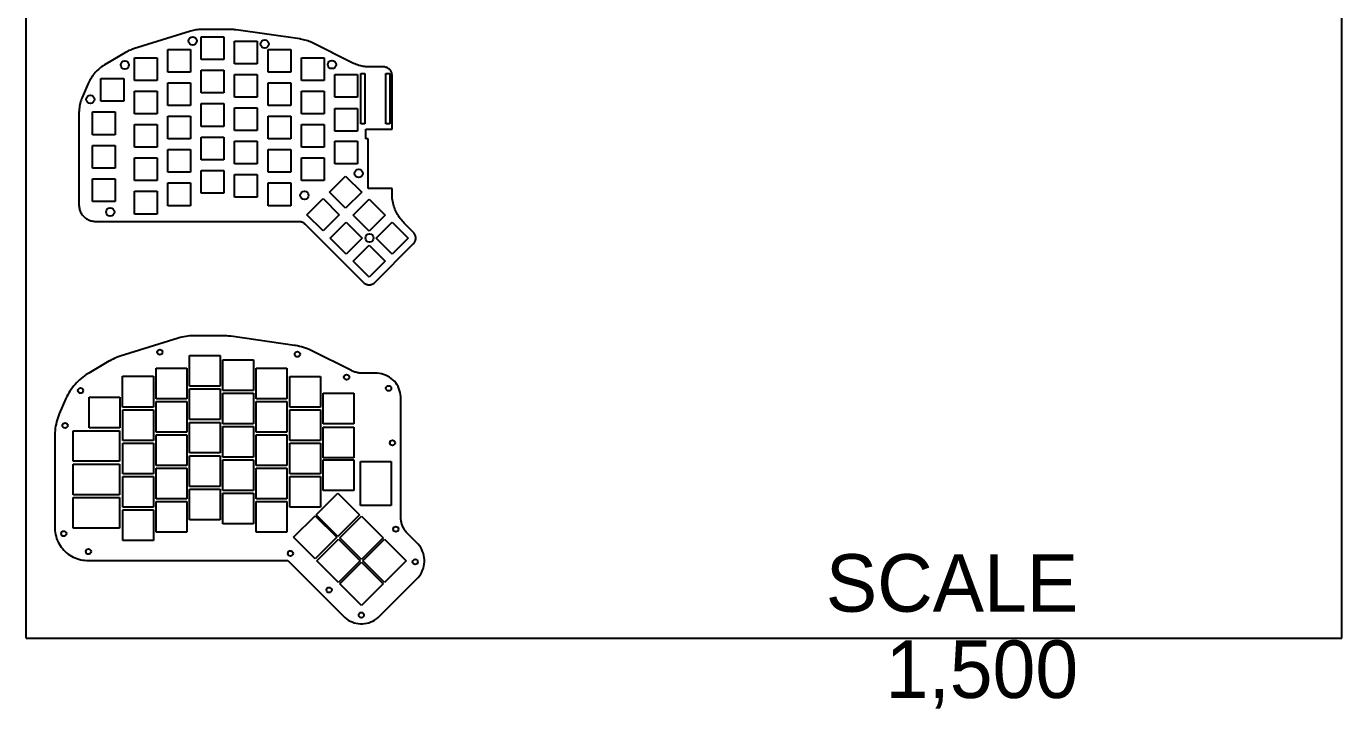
# Model space of a CAD drawing. Header units: millimetres. Extents: x 0 to 800, y -43 to 800.
# Drawn here: x 0 to 800, y -43 to 372 of the extents above; entities that cross this region are included whole.
import ezdxf

# ---------------------------------------------------------------- set-up
doc = ezdxf.new("R2010")
doc.units = ezdxf.units.MM
doc.header["$LTSCALE"] = 52.148148
doc.layers.get('0').update_dxf_attribs({"linetype": 'CONTINUOUS'})
doc.styles.get("Standard").update_dxf_attribs({"font": 'isonormlt-regular.ttf'})

msp = doc.modelspace()

# ---------------------------------------------------------------- linework, layer by layer
at = {"color": 7, "linetype": 'CONTINUOUS'}
for p, q in [((0, 0), (0, 800)), ((800, 0), (800, 800)), ((99.89, 369.42), (65.23, 358.59)), ((100.69, 369.65), (99.89, 369.42)), ((101.51, 369.84), (100.69, 369.65)), ((102.33, 370.01), (101.51, 369.84)), ((103.16, 370.15), (102.33, 370.01)), ((103.99, 370.26), (103.16, 370.15)), ((104.83, 370.35), (103.99, 370.26)), ((105.67, 370.4), (104.83, 370.35)), ((106.51, 370.43), (105.67, 370.4)), ((106.93, 370.43), (106.51, 370.43)), ((124.55, 370.43), (106.93, 370.43)), ((125.26, 370.41), (124.55, 370.43)), ((125.96, 370.37), (125.26, 370.41)), ((126.67, 370.31), (125.96, 370.37)), ((127.37, 370.23), (126.67, 370.31)), ((127.72, 370.18), (127.37, 370.23)), ((166.4, 364.66), (127.72, 370.18)), ((106.36, 352.14), (106.36, 365.96)), ((106.36, 365.96), (120.18, 365.96)), ((120.18, 365.96), (120.18, 352.14)), ((126.68, 349.6), (126.68, 363.42)), ((126.68, 363.42), (140.5, 363.42)), ((140.5, 363.42), (140.5, 349.6)), ((166.84, 364.59), (166.4, 364.66)), ((167.72, 364.44), (166.84, 364.59)), ((168.59, 364.25), (167.72, 364.44)), ((169.45, 364.03), (168.59, 364.25)), ((170.31, 363.78), (169.45, 364.03)), ((171.16, 363.5), (170.31, 363.78)), ((171.99, 363.18), (171.16, 363.5)), ((172.82, 362.84), (171.99, 363.18)), ((173.63, 362.47), (172.82, 362.84)), ((198.14, 350.22), (173.63, 362.47)), ((60.37, 356.49), (47.89, 349.15)), ((61.09, 356.88), (60.37, 356.49)), ((61.82, 357.25), (61.09, 356.88)), ((62.56, 357.59), (61.82, 357.25)), ((63.31, 357.91), (62.56, 357.59)), ((64.07, 358.2), (63.31, 357.91)), ((64.84, 358.47), (64.07, 358.2)), ((65.23, 358.59), (64.84, 358.47)), ((65.72, 339.44), (65.72, 353.26)), ((65.72, 353.26), (79.54, 353.26)), ((79.54, 353.26), (79.54, 339.44)), ((86.04, 344.52), (86.04, 358.34)), ((86.04, 358.34), (99.86, 358.34)), ((99.86, 358.34), (99.86, 344.52)), ((120.18, 352.14), (106.36, 352.14)), ((147, 344.52), (147, 358.34)), ((147, 358.34), (160.82, 358.34)), ((160.82, 358.34), (160.82, 344.52)), ((167.32, 339.44), (167.32, 353.26)), ((167.32, 353.26), (181.14, 353.26)), ((181.14, 353.26), (181.14, 339.44)), ((41.87, 344.2), (41.27, 343.5)), ((42.5, 344.88), (41.87, 344.2)), ((43.14, 345.53), (42.5, 344.88)), ((43.81, 346.16), (43.14, 345.53)), ((44.51, 346.77), (43.81, 346.16)), ((45.22, 347.34), (44.51, 346.77)), ((45.96, 347.89), (45.22, 347.34)), ((46.72, 348.42), (45.96, 347.89)), ((47.49, 348.91), (46.72, 348.42)), ((47.89, 349.15), (47.49, 348.91)), ((99.86, 344.52), (86.04, 344.52)), ((106.36, 331.82), (106.36, 345.64)), ((106.36, 345.64), (120.18, 345.64)), ((120.18, 345.64), (120.18, 331.82)), ((140.5, 349.6), (126.68, 349.6)), ((160.82, 344.52), (147, 344.52)), ((198.95, 349.83), (198.14, 350.22)), ((199.77, 349.48), (198.95, 349.83)), ((200.6, 349.15), (199.77, 349.48)), ((201.44, 348.85), (200.6, 349.15)), ((202.29, 348.59), (201.44, 348.85)), ((203.38, 348.3), (202.29, 348.59)), ((204.02, 348.14), (203.38, 348.3)), ((204.9, 347.97), (204.02, 348.14)), ((205.78, 347.83), (204.9, 347.97)), ((206.35, 347.76), (205.78, 347.83)), ((218.14, 347.76), (206.35, 347.76)), ((218.98, 347.35), (218.56, 347.46)), ((219.39, 347.2), (218.98, 347.35)), ((219.78, 347.02), (219.39, 347.2)), ((220.15, 346.8), (219.78, 347.02)), ((220.51, 346.55), (220.15, 346.8)), ((220.84, 346.28), (220.51, 346.55)), ((221.14, 345.97), (220.84, 346.28)), ((221.42, 345.64), (221.14, 345.97)), ((221.67, 345.28), (221.42, 345.64)), ((221.89, 344.91), (221.67, 345.28)), ((222.07, 344.52), (221.89, 344.91)), ((222.22, 344.11), (222.07, 344.52)), ((222.33, 343.69), (222.22, 344.11)), ((37.68, 337.64), (33.95, 329.1)), ((37.86, 338.06), (37.68, 337.64)), ((38.26, 338.89), (37.86, 338.06)), ((38.69, 339.7), (38.26, 338.89)), ((39.15, 340.5), (38.69, 339.7)), ((39.64, 341.28), (39.15, 340.5)), ((40.16, 342.04), (39.64, 341.28)), ((40.7, 342.78), (40.16, 342.04)), ((41.27, 343.5), (40.7, 342.78)), ((45.4, 326.74), (45.4, 340.56)), ((45.4, 340.56), (59.22, 340.56)), ((59.22, 340.56), (59.22, 326.74)), ((79.54, 339.44), (65.72, 339.44)), ((86.04, 324.2), (86.04, 338.02)), ((86.04, 338.02), (99.86, 338.02)), ((99.86, 338.02), (99.86, 324.2)), ((126.68, 329.28), (126.68, 343.1)), ((126.68, 343.1), (140.5, 343.1)), ((140.5, 343.1), (140.5, 329.28)), ((147, 324.2), (147, 338.02)), ((147, 338.02), (160.82, 338.02)), ((160.82, 338.02), (160.82, 324.2)), ((181.14, 339.44), (167.32, 339.44)), ((187.64, 329.28), (187.64, 343.1)), ((187.64, 343.1), (201.46, 343.1)), ((201.46, 343.1), (201.46, 329.28)), ((203.38, 343.61), (205.92, 343.61)), ((203.38, 313.13), (203.38, 343.61)), ((205.92, 343.61), (205.92, 313.13)), ((218.62, 343.61), (221.16, 343.61)), ((218.62, 313.13), (218.62, 343.61)), ((221.16, 343.61), (221.16, 313.13)), ((222.4, 343.27), (222.33, 343.69)), ((222.44, 342.84), (222.4, 343.27)), ((222.44, 309.74), (222.44, 342.84)), ((33.6, 328.23), (33.29, 327.35)), ((33.95, 329.1), (33.6, 328.23)), ((65.72, 319.12), (65.72, 332.94)), ((65.72, 332.94), (79.54, 332.94)), ((79.54, 332.94), (79.54, 319.12)), ((120.18, 331.82), (106.36, 331.82)), ((140.5, 329.28), (126.68, 329.28)), ((167.32, 319.12), (167.32, 332.94)), ((167.32, 332.94), (181.14, 332.94)), ((181.14, 332.94), (181.14, 319.12)), ((201.46, 329.28), (187.64, 329.28)), ((32.08, 320.94), (32.04, 320)), ((32.04, 320), (32.04, 319.53)), ((32.15, 321.87), (32.08, 320.94)), ((32.25, 322.8), (32.15, 321.87)), ((32.39, 323.72), (32.25, 322.8)), ((32.57, 324.64), (32.39, 323.72)), ((32.77, 325.55), (32.57, 324.64)), ((33.02, 326.46), (32.77, 325.55)), ((33.29, 327.35), (33.02, 326.46)), ((40.32, 306.42), (40.32, 320.24)), ((40.32, 320.24), (54.14, 320.24)), ((59.22, 326.74), (45.4, 326.74)), ((54.14, 320.24), (54.14, 306.42)), ((99.86, 324.2), (86.04, 324.2)), ((106.36, 311.5), (106.36, 325.31)), ((106.36, 325.31), (120.18, 325.31)), ((120.18, 325.31), (120.18, 311.5)), ((126.68, 308.96), (126.68, 322.78)), ((126.68, 322.78), (140.5, 322.78)), ((140.5, 322.78), (140.5, 308.96)), ((160.82, 324.2), (147, 324.2)), ((187.64, 322.41), (201.46, 322.41)), ((187.64, 308.59), (187.64, 322.41)), ((201.46, 322.41), (201.46, 308.59)), ((32.04, 319.53), (32.04, 263.34)), ((79.54, 319.12), (65.72, 319.12)), ((65.72, 298.8), (65.72, 312.62)), ((65.72, 312.62), (79.54, 312.62)), ((79.54, 312.62), (79.54, 298.8)), ((86.04, 303.88), (86.04, 317.7)), ((86.04, 317.7), (99.86, 317.7)), ((99.86, 317.7), (99.86, 303.88)), ((147, 303.88), (147, 317.7)), ((147, 317.7), (160.82, 317.7)), ((160.82, 317.7), (160.82, 303.88)), ((181.14, 319.12), (167.32, 319.12)), ((167.32, 298.8), (167.32, 312.62)), ((167.32, 312.62), (181.14, 312.62)), ((181.14, 312.62), (181.14, 298.8)), ((205.92, 313.13), (203.38, 313.13)), ((221.16, 313.13), (218.62, 313.13)), ((54.14, 306.42), (40.32, 306.42)), ((120.18, 311.5), (106.36, 311.5)), ((106.36, 291.18), (106.36, 305)), ((106.36, 305), (120.18, 305)), ((120.18, 305), (120.18, 291.18)), ((140.5, 308.96), (126.68, 308.96)), ((201.46, 308.59), (187.64, 308.59)), ((206.49, 309.75), (221.7, 309.75)), ((206.49, 303.88), (206.49, 309.75)), ((221.7, 309.75), (222.44, 309.74)), ((40.32, 286.1), (40.32, 299.92)), ((40.32, 299.92), (54.14, 299.92)), ((54.14, 299.92), (54.14, 286.1)), ((79.54, 298.8), (65.72, 298.8)), ((99.86, 303.88), (86.04, 303.88)), ((86.04, 283.56), (86.04, 297.38)), ((86.04, 297.38), (99.86, 297.38)), ((99.86, 297.38), (99.86, 283.56)), ((126.68, 288.64), (126.68, 302.46)), ((126.68, 302.46), (140.5, 302.46)), ((140.5, 302.46), (140.5, 288.64)), ((160.82, 303.88), (147, 303.88)), ((147, 283.56), (147, 297.38)), ((147, 297.38), (160.82, 297.38)), ((160.82, 297.38), (160.82, 283.56)), ((181.14, 298.8), (167.32, 298.8)), ((187.64, 302.46), (201.46, 302.46)), ((187.64, 288.64), (187.64, 302.46)), ((201.46, 302.46), (201.46, 288.64)), ((207.96, 303.88), (206.49, 303.88)), ((207.96, 273.7), (207.96, 303.88)), ((65.72, 278.48), (65.72, 292.3)), ((65.72, 292.3), (79.54, 292.3)), ((79.54, 292.3), (79.54, 278.48)), ((120.18, 291.18), (106.36, 291.18)), ((140.5, 288.64), (126.68, 288.64)), ((167.32, 292.3), (181.14, 292.3)), ((167.32, 278.48), (167.32, 292.3)), ((181.14, 292.3), (181.14, 278.48)), ((201.46, 288.64), (187.64, 288.64)), ((54.14, 286.1), (40.32, 286.1)), ((99.86, 283.56), (86.04, 283.56)), ((106.36, 270.86), (106.36, 284.68)), ((106.36, 284.68), (120.18, 284.68)), ((120.18, 284.68), (120.18, 270.86)), ((126.68, 268.32), (126.68, 282.14)), ((126.68, 282.14), (140.5, 282.14)), ((140.5, 282.14), (140.5, 268.32)), ((160.82, 283.56), (147, 283.56)), ((184.45, 271.51), (194.22, 281.28)), ((194.22, 281.28), (203.99, 271.51)), ((40.32, 265.78), (40.32, 279.6)), ((40.32, 279.6), (54.14, 279.6)), ((54.14, 279.6), (54.14, 265.78)), ((79.54, 278.48), (65.72, 278.48)), ((86.04, 263.24), (86.04, 277.06)), ((86.04, 277.06), (99.86, 277.06)), ((99.86, 277.06), (99.86, 263.24)), ((147, 277.06), (160.82, 277.06)), ((147, 263.24), (147, 277.06)), ((160.82, 277.06), (160.82, 263.24)), ((181.14, 278.48), (167.32, 278.48)), ((222.44, 273.7), (207.96, 273.7)), ((222.44, 270.35), (222.44, 273.7)), ((54.14, 265.78), (40.32, 265.78)), ((65.72, 258.16), (65.72, 271.98)), ((65.72, 271.98), (79.54, 271.98)), ((79.54, 271.98), (79.54, 258.16)), ((120.18, 270.86), (106.36, 270.86)), ((140.5, 268.32), (126.68, 268.32)), ((170.69, 257.76), (180.46, 267.53)), ((180.46, 267.53), (190.23, 257.76)), ((194.22, 261.74), (184.45, 271.51)), ((203.99, 271.51), (194.22, 261.74)), ((198.75, 257.45), (208.52, 267.22)), ((208.52, 267.22), (218.29, 257.45)), ((222.46, 269.41), (222.44, 270.35)), ((222.51, 268.48), (222.46, 269.41)), ((222.6, 267.54), (222.51, 268.48)), ((222.72, 266.61), (222.6, 267.54)), ((222.88, 265.69), (222.72, 266.61)), ((223.07, 264.77), (222.88, 265.69)), ((223.29, 263.86), (223.07, 264.77)), ((32.04, 263.34), (32.08, 262.74)), ((32.08, 262.74), (32.15, 262.14)), ((32.15, 262.14), (32.26, 261.55)), ((32.26, 261.55), (32.4, 260.97)), ((32.4, 260.97), (32.58, 260.4)), ((32.58, 260.4), (32.79, 259.83)), ((32.79, 259.83), (33.04, 259.28)), ((33.04, 259.28), (33.32, 258.75)), ((33.32, 258.75), (33.63, 258.24)), ((33.63, 258.24), (33.97, 257.74)), ((33.97, 257.74), (34.34, 257.27)), ((34.34, 257.27), (34.74, 256.82)), ((34.74, 256.82), (35.17, 256.39)), ((35.17, 256.39), (35.62, 256)), ((79.54, 258.16), (65.72, 258.16)), ((99.86, 263.24), (86.04, 263.24)), ((160.82, 263.24), (147, 263.24)), ((180.46, 247.99), (170.69, 257.76)), ((190.23, 257.76), (180.46, 247.99)), ((208.52, 247.68), (198.75, 257.45)), ((218.29, 257.45), (208.52, 247.68)), ((223.55, 262.96), (223.29, 263.86)), ((223.85, 262.07), (223.55, 262.96)), ((224.17, 261.2), (223.85, 262.07)), ((224.53, 260.33), (224.17, 261.2)), ((224.92, 259.48), (224.53, 260.33)), ((225.34, 258.64), (224.92, 259.48)), ((225.8, 257.82), (225.34, 258.64)), ((226.28, 257.02), (225.8, 257.82)), ((226.79, 256.24), (226.28, 257.02)), ((227.34, 255.47), (226.79, 256.24)), ((35.62, 256), (36.09, 255.62)), ((36.09, 255.62), (36.59, 255.28)), ((36.59, 255.28), (37.1, 254.97)), ((37.1, 254.97), (37.63, 254.69)), ((37.63, 254.69), (38.18, 254.45)), ((38.18, 254.45), (38.74, 254.23)), ((38.74, 254.23), (39.32, 254.05)), ((39.32, 254.05), (39.9, 253.91)), ((39.9, 253.91), (40.49, 253.8)), ((40.49, 253.8), (41.09, 253.73)), ((41.09, 253.73), (41.69, 253.69)), ((41.69, 253.69), (165.81, 253.69)), ((165.81, 253.69), (166.21, 253.68)), ((166.21, 253.68), (166.6, 253.63)), ((166.6, 253.63), (166.99, 253.55)), ((166.99, 253.55), (167.37, 253.45)), ((167.37, 253.45), (167.74, 253.31)), ((167.74, 253.31), (168.1, 253.14)), ((168.1, 253.14), (168.45, 252.95)), ((168.45, 252.95), (168.78, 252.73)), ((168.78, 252.73), (169.09, 252.48)), ((169.09, 252.48), (169.38, 252.21)), ((169.38, 252.21), (205.17, 216.42)), ((184.78, 243.48), (194.55, 253.25)), ((194.55, 253.25), (204.32, 243.48)), ((212.72, 243.48), (222.49, 253.25)), ((222.49, 253.25), (232.26, 243.48)), ((227.91, 254.73), (227.34, 255.47)), ((228.5, 254.01), (227.91, 254.73)), ((229.13, 253.31), (228.5, 254.01)), ((229.78, 252.63), (229.13, 253.31)), ((235.43, 246.98), (229.78, 252.63)), ((194.55, 233.71), (184.78, 243.48)), ((204.32, 243.48), (194.55, 233.71)), ((211.87, 216.42), (235.58, 240.14)), ((222.49, 233.71), (212.72, 243.48)), ((232.26, 243.48), (222.49, 233.71)), ((235.58, 246.83), (235.43, 246.98)), ((235.86, 246.5), (235.58, 246.83)), ((235.58, 240.14), (235.86, 240.47)), ((236.11, 246.14), (235.86, 246.5)), ((235.86, 240.47), (236.11, 240.82)), ((236.33, 245.77), (236.11, 246.14)), ((236.11, 240.82), (236.33, 241.19)), ((236.51, 245.38), (236.33, 245.77)), ((236.33, 241.19), (236.51, 241.59)), ((236.66, 244.97), (236.51, 245.38)), ((236.51, 241.59), (236.66, 241.99)), ((236.77, 244.55), (236.66, 244.97)), ((236.66, 241.99), (236.77, 242.41)), ((236.84, 244.13), (236.77, 244.55)), ((236.77, 242.41), (236.84, 242.84)), ((236.88, 243.7), (236.84, 244.13)), ((236.84, 242.84), (236.88, 243.27)), ((236.88, 243.27), (236.88, 243.7)), ((198.75, 229.51), (208.52, 239.28)), ((208.52, 239.28), (218.29, 229.51)), ((208.52, 219.74), (198.75, 229.51)), ((218.29, 229.51), (208.52, 219.74)), ((205.17, 216.42), (205.51, 216.14)), ((205.51, 216.14), (205.86, 215.89)), ((211.18, 215.89), (211.54, 216.14)), ((211.54, 216.14), (211.87, 216.42)), ((205.86, 215.89), (206.23, 215.68)), ((206.23, 215.68), (206.63, 215.5)), ((206.63, 215.5), (207.03, 215.35)), ((207.03, 215.35), (207.45, 215.24)), ((207.45, 215.24), (207.87, 215.16)), ((207.87, 215.16), (208.31, 215.12)), ((208.31, 215.12), (208.74, 215.12)), ((208.74, 215.12), (209.17, 215.16)), ((209.17, 215.16), (209.59, 215.24)), ((209.59, 215.24), (210.01, 215.35)), ((210.01, 215.35), (210.42, 215.5)), ((210.42, 215.5), (210.81, 215.68)), ((210.81, 215.68), (211.18, 215.89)), ((100.47, 184.05), (99.29, 183.97)), ((101.64, 184.09), (100.47, 184.05)), ((119.99, 184.09), (101.64, 184.09)), ((120.98, 184.07), (119.99, 184.09)), ((121.97, 184.01), (120.98, 184.07)), ((122.96, 183.92), (121.97, 184.01)), ((92.37, 182.68), (57, 171.63)), ((93.5, 182.99), (92.37, 182.68)), ((94.64, 183.27), (93.5, 182.99)), ((95.8, 183.5), (94.64, 183.27)), ((96.96, 183.7), (95.8, 183.5)), ((98.12, 183.86), (96.96, 183.7)), ((99.29, 183.97), (98.12, 183.86)), ((123.95, 183.81), (122.96, 183.92)), ((124.4, 183.75), (123.95, 183.81)), ((163.11, 178.22), (124.4, 183.75)), ((163.73, 178.13), (163.11, 178.22)), ((164.96, 177.91), (163.73, 178.13)), ((166.18, 177.64), (164.96, 177.91)), ((167.4, 177.34), (166.18, 177.64)), ((168.59, 176.98), (167.4, 177.34)), ((169.78, 176.59), (168.59, 176.98)), ((170.95, 176.15), (169.78, 176.59)), ((172.11, 175.68), (170.95, 176.15)), ((50.25, 168.56), (38.1, 161.41)), ((50.74, 168.85), (50.25, 168.56)), ((51.75, 169.4), (50.74, 168.85)), ((52.77, 169.91), (51.75, 169.4)), ((53.81, 170.39), (52.77, 169.91)), ((54.86, 170.84), (53.81, 170.39)), ((55.92, 171.25), (54.86, 170.84)), ((57, 171.63), (55.92, 171.25)), ((99.25, 153.39), (99.25, 172.04)), ((99.25, 172.04), (117.9, 172.04)), ((117.9, 172.04), (117.9, 153.39)), ((119.57, 150.85), (119.57, 169.5)), ((119.57, 169.5), (138.22, 169.5)), ((138.22, 169.5), (138.22, 150.85)), ((173.24, 175.16), (172.11, 175.68)), ((197.84, 162.86), (173.24, 175.16)), ((36.48, 160.41), (35.42, 159.67)), ((37.57, 161.1), (36.48, 160.41)), ((38.1, 161.41), (37.57, 161.1)), ((78.93, 145.77), (78.93, 164.42)), ((78.93, 164.42), (97.58, 164.42)), ((97.58, 164.42), (97.58, 145.77)), ((139.89, 145.77), (139.89, 164.42)), ((139.89, 164.42), (158.54, 164.42)), ((158.54, 164.42), (158.54, 145.77)), ((198.4, 162.59), (197.84, 162.86)), ((198.89, 162.38), (198.4, 162.59)), ((199.39, 162.18), (198.89, 162.38)), ((199.9, 162), (199.39, 162.18)), ((200.41, 161.84), (199.9, 162)), ((200.93, 161.7), (200.41, 161.84)), ((201.45, 161.58), (200.93, 161.7)), ((201.98, 161.47), (201.45, 161.58)), ((202.51, 161.39), (201.98, 161.47)), ((203.04, 161.32), (202.51, 161.39)), ((203.57, 161.27), (203.04, 161.32)), ((204.11, 161.24), (203.57, 161.27)), ((204.73, 161.23), (204.11, 161.24)), ((213.45, 161.23), (204.73, 161.23)), ((214.75, 161.12), (213.45, 161.23)), ((216.03, 160.89), (214.75, 161.12)), ((217.29, 160.56), (216.03, 160.89)), ((218.52, 160.11), (217.29, 160.56)), ((219.7, 159.56), (218.52, 160.11)), ((28.06, 152.51), (27.29, 151.47)), ((28.86, 153.52), (28.06, 152.51)), ((29.69, 154.5), (28.86, 153.52)), ((30.57, 155.45), (29.69, 154.5)), ((31.47, 156.36), (30.57, 155.45)), ((32.41, 157.25), (31.47, 156.36)), ((33.39, 158.09), (32.41, 157.25)), ((34.39, 158.9), (33.39, 158.09)), ((35.42, 159.67), (34.39, 158.9)), ((58.46, 159.44), (58.48, 159.45)), ((58.46, 159.43), (58.46, 159.44)), ((58.46, 159.42), (58.46, 159.43)), ((58.46, 159.41), (58.46, 159.42)), ((58.46, 159.42), (58.46, 159.42)), ((58.46, 140.62), (58.46, 159.41)), ((58.48, 159.45), (58.49, 159.47)), ((58.49, 159.47), (58.5, 159.48)), ((58.49, 159.47), (58.49, 159.47)), ((58.5, 159.48), (58.52, 159.48)), ((58.52, 159.48), (58.54, 159.49)), ((58.54, 159.49), (77.33, 159.49)), ((77.33, 159.49), (77.34, 159.49)), ((77.34, 159.49), (77.35, 159.48)), ((77.34, 159.49), (77.34, 159.49)), ((77.35, 159.48), (77.36, 159.48)), ((77.36, 159.48), (77.37, 159.47)), ((77.37, 159.47), (77.39, 159.46)), ((77.39, 159.46), (77.39, 159.45)), ((77.39, 159.45), (77.4, 159.45)), ((77.4, 159.45), (77.4, 159.43)), ((77.4, 159.43), (77.41, 159.41)), ((77.41, 159.41), (77.41, 140.62)), ((117.9, 153.39), (99.25, 153.39)), ((160.21, 140.69), (160.21, 159.34)), ((160.21, 159.34), (178.86, 159.34)), ((178.86, 159.34), (178.86, 140.69)), ((220.83, 158.9), (219.7, 159.56)), ((221.9, 158.16), (220.83, 158.9)), ((222.9, 157.32), (221.9, 158.16)), ((223.83, 156.39), (222.9, 157.32)), ((224.67, 155.39), (223.83, 156.39)), ((225.41, 154.32), (224.67, 155.39)), ((226.07, 153.19), (225.41, 154.32)), ((226.62, 152.01), (226.07, 153.19)), ((227.07, 150.78), (226.62, 152.01)), ((24.08, 145.9), (20.01, 136.6)), ((24.64, 147.06), (24.08, 145.9)), ((25.24, 148.2), (24.64, 147.06)), ((25.88, 149.32), (25.24, 148.2)), ((26.57, 150.41), (25.88, 149.32)), ((27.29, 151.47), (26.57, 150.41)), ((38.29, 127.99), (38.29, 146.64)), ((38.29, 146.64), (56.94, 146.64)), ((56.94, 146.64), (56.94, 127.99)), ((97.58, 145.77), (78.93, 145.77)), ((78.93, 125.45), (78.93, 144.1)), ((78.93, 144.1), (97.58, 144.1)), ((97.58, 144.1), (97.58, 125.45)), ((99.25, 133.07), (99.25, 151.72)), ((99.25, 151.72), (117.9, 151.72)), ((117.9, 151.72), (117.9, 133.07)), ((138.22, 150.85), (119.57, 150.85)), ((119.57, 130.53), (119.57, 149.18)), ((119.57, 149.18), (138.22, 149.18)), ((138.22, 149.18), (138.22, 130.53)), ((158.54, 145.77), (139.89, 145.77)), ((139.89, 125.45), (139.89, 144.1)), ((139.89, 144.1), (158.54, 144.1)), ((158.54, 144.1), (158.54, 125.45)), ((180.53, 130.53), (180.53, 149.18)), ((180.53, 149.18), (199.18, 149.18)), ((199.18, 149.18), (199.18, 130.53)), ((227.4, 149.52), (227.07, 150.78)), ((227.63, 148.24), (227.4, 149.52)), ((227.74, 146.94), (227.63, 148.24)), ((227.74, 74.1), (227.74, 146.94)), ((20.01, 136.6), (19.53, 135.38)), ((58.47, 140.6), (58.46, 140.62)), ((58.47, 140.58), (58.47, 140.6)), ((58.47, 140.57), (58.47, 140.58)), ((58.48, 140.57), (58.47, 140.57)), ((58.49, 140.56), (58.48, 140.57)), ((58.51, 140.54), (58.49, 140.56)), ((58.52, 140.54), (58.51, 140.54)), ((58.52, 140.54), (58.52, 140.54)), ((58.53, 140.54), (58.52, 140.54)), ((58.54, 140.54), (58.53, 140.54)), ((77.33, 140.54), (58.54, 140.54)), ((58.61, 120.37), (58.61, 139.02)), ((58.61, 139.02), (77.26, 139.02)), ((77.26, 139.02), (77.26, 120.37)), ((77.35, 140.55), (77.33, 140.54)), ((77.37, 140.55), (77.35, 140.55)), ((77.38, 140.56), (77.37, 140.55)), ((77.37, 140.55), (77.37, 140.55)), ((77.39, 140.57), (77.38, 140.56)), ((77.4, 140.59), (77.39, 140.57)), ((77.41, 140.6), (77.4, 140.59)), ((77.41, 140.62), (77.41, 140.61)), ((77.41, 140.61), (77.41, 140.6)), ((77.41, 140.6), (77.41, 140.6)), ((178.86, 140.69), (160.21, 140.69)), ((160.21, 120.37), (160.21, 139.02)), ((160.21, 139.02), (178.86, 139.02)), ((178.86, 139.02), (178.86, 120.37)), ((17.83, 129.06), (17.64, 127.77)), ((18.08, 130.35), (17.83, 129.06)), ((18.37, 131.63), (18.08, 130.35)), ((18.71, 132.89), (18.37, 131.63)), ((19.1, 134.15), (18.71, 132.89)), ((19.53, 135.38), (19.1, 134.15)), ((117.9, 133.07), (99.25, 133.07)), ((99.25, 112.74), (99.25, 131.39)), ((99.25, 131.39), (117.9, 131.39)), ((117.9, 131.39), (117.9, 112.74)), ((138.22, 130.53), (119.57, 130.53)), ((119.57, 110.21), (119.57, 128.86)), ((119.57, 128.86), (138.22, 128.86)), ((138.22, 128.86), (138.22, 110.21)), ((199.18, 130.53), (180.53, 130.53)), ((180.53, 128.48), (199.18, 128.48)), ((180.53, 109.84), (180.53, 128.48)), ((199.18, 128.48), (199.18, 109.84)), ((17.39, 125.16), (17.34, 123.85)), ((17.34, 123.85), (17.34, 123.19)), ((17.34, 123.19), (17.34, 66.7)), ((17.49, 126.47), (17.39, 125.16)), ((17.64, 127.77), (17.49, 126.47)), ((28.45, 107.67), (28.45, 126.32)), ((28.45, 126.32), (56.62, 126.32)), ((56.94, 127.99), (38.29, 127.99)), ((56.62, 126.32), (56.62, 107.67)), ((77.26, 120.37), (58.61, 120.37)), ((97.58, 125.45), (78.93, 125.45)), ((78.93, 105.13), (78.93, 123.78)), ((78.93, 123.78), (97.58, 123.78)), ((97.58, 123.78), (97.58, 105.13)), ((158.54, 125.45), (139.89, 125.45)), ((139.89, 105.13), (139.89, 123.78)), ((139.89, 123.78), (158.54, 123.78)), ((158.54, 123.78), (158.54, 105.13)), ((178.86, 120.37), (160.21, 120.37)), ((58.61, 100.05), (58.61, 118.7)), ((58.61, 118.7), (77.26, 118.7)), ((77.26, 118.7), (77.26, 100.05)), ((117.9, 112.74), (99.25, 112.74)), ((160.21, 118.7), (178.86, 118.7)), ((160.21, 100.05), (160.21, 118.7)), ((178.86, 118.7), (178.86, 100.05)), ((56.62, 107.67), (28.45, 107.67)), ((28.45, 87.35), (28.45, 106)), ((28.45, 106), (56.62, 106)), ((56.62, 106), (56.62, 87.35)), ((97.58, 105.13), (78.93, 105.13)), ((99.25, 92.43), (99.25, 111.08)), ((99.25, 111.08), (117.9, 111.08)), ((117.9, 111.08), (117.9, 92.43)), ((138.22, 110.21), (119.57, 110.21)), ((119.57, 89.89), (119.57, 108.54)), ((119.57, 108.54), (138.22, 108.54)), ((138.22, 108.54), (138.22, 89.89)), ((158.54, 105.13), (139.89, 105.13)), ((199.18, 109.84), (180.53, 109.84)), ((180.53, 108.54), (199.18, 108.54)), ((180.53, 89.89), (180.53, 108.54)), ((199.18, 108.54), (199.18, 89.89)), ((203.26, 107.54), (221.97, 107.54)), ((203.26, 80.72), (203.26, 107.54)), ((221.97, 107.54), (221.97, 80.72)), ((77.26, 100.05), (58.61, 100.05)), ((58.61, 79.73), (58.61, 98.38)), ((58.61, 98.38), (77.26, 98.38)), ((77.26, 98.38), (77.26, 79.73)), ((78.93, 84.81), (78.93, 103.46)), ((78.93, 103.46), (97.58, 103.46)), ((97.58, 103.46), (97.58, 84.81)), ((139.89, 84.81), (139.89, 103.46)), ((139.89, 103.46), (158.54, 103.46)), ((158.54, 103.46), (158.54, 84.81)), ((178.86, 100.05), (160.21, 100.05)), ((160.21, 98.38), (178.86, 98.38)), ((160.21, 79.73), (160.21, 98.38)), ((178.86, 98.38), (178.86, 79.73)), ((117.9, 92.43), (99.25, 92.43)), ((99.25, 72.11), (99.25, 90.76)), ((99.25, 90.76), (117.9, 90.76)), ((117.9, 90.76), (117.9, 72.11)), ((138.22, 89.89), (119.57, 89.89)), ((119.57, 69.57), (119.57, 88.22)), ((119.57, 88.22), (138.22, 88.22)), ((138.22, 88.22), (138.22, 69.57)), ((176.34, 75.17), (189.52, 88.36)), ((199.18, 89.89), (180.53, 89.89)), ((189.52, 88.36), (202.7, 75.17)), ((56.62, 87.35), (28.45, 87.35)), ((28.45, 67.03), (28.45, 85.68)), ((28.45, 85.68), (56.62, 85.68)), ((56.62, 85.68), (56.62, 67.03)), ((97.58, 84.81), (78.93, 84.81)), ((78.93, 64.49), (78.93, 83.14)), ((78.93, 83.14), (97.58, 83.14)), ((97.58, 83.14), (97.58, 64.49)), ((158.54, 84.81), (139.89, 84.81)), ((139.89, 83.14), (158.54, 83.14)), ((139.89, 64.49), (139.89, 83.14)), ((158.54, 83.14), (158.54, 64.49)), ((221.97, 80.72), (203.26, 80.72)), ((77.26, 79.73), (58.61, 79.73)), ((58.61, 59.41), (58.61, 78.06)), ((58.61, 78.06), (77.26, 78.06)), ((77.26, 78.06), (77.26, 59.41)), ((117.9, 72.11), (99.25, 72.11)), ((178.86, 79.73), (160.21, 79.73)), ((162.58, 61.42), (175.77, 74.6)), ((175.77, 74.6), (188.95, 61.42)), ((189.52, 61.99), (176.34, 75.17)), ((202.7, 75.17), (189.52, 61.99)), ((190.64, 61.11), (203.82, 74.3)), ((203.82, 74.3), (217.01, 61.11)), ((227.76, 73.45), (227.74, 74.1)), ((227.79, 72.88), (227.76, 73.45)), ((227.84, 72.32), (227.79, 72.88)), ((227.91, 71.77), (227.84, 72.32)), ((17.34, 66.7), (17.42, 65.5)), ((17.42, 65.5), (17.56, 64.3)), ((17.56, 64.3), (17.78, 63.11)), ((56.62, 67.03), (28.45, 67.03)), ((97.58, 64.49), (78.93, 64.49)), ((138.22, 69.57), (119.57, 69.57)), ((158.54, 64.49), (139.89, 64.49)), ((228.01, 71.21), (227.91, 71.77)), ((228.12, 70.66), (228.01, 71.21)), ((228.26, 70.11), (228.12, 70.66)), ((228.41, 69.57), (228.26, 70.11)), ((228.59, 69.04), (228.41, 69.57)), ((228.79, 68.51), (228.59, 69.04)), ((229, 67.99), (228.79, 68.51)), ((229.24, 67.48), (229, 67.99)), ((229.49, 66.98), (229.24, 67.48)), ((229.76, 66.48), (229.49, 66.98)), ((230.05, 66), (229.76, 66.48)), ((230.36, 65.53), (230.05, 66)), ((230.69, 65.07), (230.36, 65.53)), ((231.03, 64.63), (230.69, 65.07)), ((231.39, 64.19), (231.03, 64.63)), ((231.76, 63.77), (231.39, 64.19)), ((17.78, 63.11), (18.07, 61.94)), ((18.07, 61.94), (18.43, 60.79)), ((18.43, 60.79), (18.85, 59.67)), ((18.85, 59.67), (19.35, 58.57)), ((19.35, 58.57), (19.91, 57.5)), ((19.91, 57.5), (20.53, 56.47)), ((20.53, 56.47), (21.22, 55.47)), ((77.26, 59.41), (58.61, 59.41)), ((175.77, 48.24), (162.58, 61.42)), ((188.95, 61.42), (175.77, 48.24)), ((176.67, 47.14), (189.85, 60.33)), ((189.85, 60.33), (203.04, 47.14)), ((203.82, 47.93), (190.64, 61.11)), ((217.01, 61.11), (203.82, 47.93)), ((204.61, 47.14), (217.79, 60.33)), ((217.79, 60.33), (230.98, 47.14)), ((232.22, 63.3), (231.76, 63.77)), ((238.27, 57.25), (232.22, 63.3)), ((239.1, 56.25), (238.27, 57.25)), ((239.85, 55.18), (239.1, 56.25)), ((21.22, 55.47), (21.96, 54.53)), ((21.96, 54.53), (22.76, 53.62)), ((22.76, 53.62), (23.61, 52.77)), ((23.61, 52.77), (24.52, 51.97)), ((24.52, 51.97), (25.46, 51.23)), ((25.46, 51.23), (26.46, 50.54)), ((26.46, 50.54), (27.49, 49.92)), ((27.49, 49.92), (28.56, 49.36)), ((28.56, 49.36), (29.66, 48.86)), ((29.66, 48.86), (30.78, 48.44)), ((30.78, 48.44), (31.93, 48.08)), ((31.93, 48.08), (33.1, 47.79)), ((240.51, 54.05), (239.85, 55.18)), ((241.06, 52.87), (240.51, 54.05)), ((241.5, 51.64), (241.06, 52.87)), ((241.84, 50.38), (241.5, 51.64)), ((242.07, 49.1), (241.84, 50.38)), ((242.18, 47.8), (242.07, 49.1)), ((33.1, 47.79), (34.29, 47.57)), ((34.29, 47.57), (35.49, 47.43)), ((35.49, 47.43), (36.69, 47.35)), ((36.69, 47.35), (159.06, 47.35)), ((159.06, 47.35), (193.71, 12.7)), ((189.85, 33.96), (176.67, 47.14)), ((203.04, 47.14), (189.85, 33.96)), ((190.64, 33.17), (203.82, 46.36)), ((203.82, 46.36), (217.01, 33.17)), ((217.79, 33.96), (204.61, 47.14)), ((230.98, 47.14), (217.79, 33.96)), ((239.85, 39.1), (240.51, 40.23)), ((240.51, 40.23), (241.06, 41.42)), ((241.06, 41.42), (241.5, 42.64)), ((241.5, 42.64), (241.84, 43.9)), ((241.84, 43.9), (242.07, 45.19)), ((242.07, 45.19), (242.18, 46.49)), ((242.18, 46.49), (242.18, 47.8)), ((203.82, 19.99), (190.64, 33.17)), ((217.01, 33.17), (203.82, 19.99)), ((213.93, 12.7), (238.27, 37.03)), ((238.27, 37.03), (239.1, 38.03)), ((239.1, 38.03), (239.85, 39.1)), ((193.71, 12.7), (194.71, 11.86)), ((194.71, 11.86), (195.78, 11.11)), ((195.78, 11.11), (196.91, 10.46)), ((196.91, 10.46), (198.1, 9.91)), ((198.1, 9.91), (199.32, 9.46)), ((199.32, 9.46), (200.58, 9.13)), ((200.58, 9.13), (201.87, 8.9)), ((201.87, 8.9), (203.17, 8.78)), ((203.17, 8.78), (204.48, 8.78)), ((204.48, 8.78), (205.78, 8.9)), ((205.78, 8.9), (207.06, 9.13)), ((207.06, 9.13), (208.32, 9.46)), ((208.32, 9.46), (209.55, 9.91)), ((209.55, 9.91), (210.73, 10.46)), ((210.73, 10.46), (211.86, 11.11)), ((211.86, 11.11), (212.93, 11.86)), ((212.93, 11.86), (213.93, 12.7)), ((0, 0), (800, 0))]:
    msp.add_line(p, q, dxfattribs=at)
for centre, radius in [((101.21, 363.5), 2.5), ((145.02, 361.59), 2.5), ((59.93, 348.89), 2.5), ((185.86, 349.11), 2.5), ((38.98, 327.94), 2.5), ((202.17, 282.85), 2.5), ((169.15, 269.52), 2.5), ((51.04, 259.36), 2.5), ((208.74, 243.59), 2.5), ((81.25, 174.09), 1.6), ((164.86, 172.82), 1.6), ((194.8, 158.9), 1.6), ((33, 150.71), 1.6), ((220.36, 152.1), 1.6), ((23.56, 129.51), 1.6), ((222.69, 118.96), 1.6), ((22.8, 63.67), 1.6), ((224.75, 66.4), 1.6), ((37.78, 52.75), 1.6), ((160.64, 51.64), 1.6), ((236.53, 46.49), 1.6), ((184.15, 29.38), 1.6), ((203.75, 14.12), 1.6)]:
    msp.add_circle(centre, radius, dxfattribs=at)
for centre, radius, start, end in [((218.42, 347.77), 0.281, 182.99848, 259.99991), ((218.27, 346.37), 1.12, 75.0001, 84.99972)]:
    msp.add_arc(centre, radius, start, end, dxfattribs=at)

# ---------------------------------------------------------------- texts
at = {"color": 2, "linetype": 'CONTINUOUS', "insert": (639.73, 51.16), "char_height": 35, "width": 233.1, "attachment_point": 3, "line_spacing_factor": 0.9}
msp.add_mtext('SCALE 1,500', dxfattribs=at)

doc.saveas('drawing.dxf')
